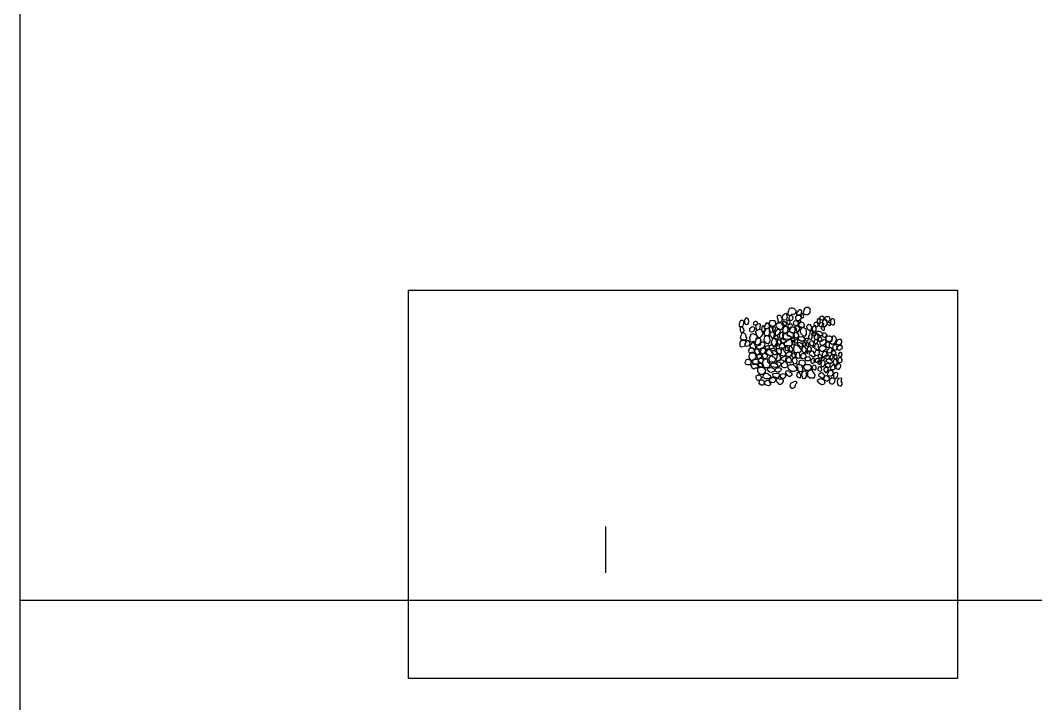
# Model space of a CAD drawing. Header units: millimetres. Extents: x -251401 to 377140, y -30451 to 275830.
# Drawn here: x -19812 to 2141, y -5170 to 9607 of the extents above; entities that cross this region are included whole.
import ezdxf

# ---------------------------------------------------------------- set-up
doc = ezdxf.new("R2010")
doc.units = ezdxf.units.MM
doc.layers.add('0-S3', color=3, linetype='Continuous')
picture_1 = doc.add_image_def('image1.jpg', size_in_pixel=(3508, 2480))

msp = doc.modelspace()

# ---------------------------------------------------------------- linework, layer by layer
at = {"layer": '0-S3', "color": 3}
msp.add_line((377139.5, -2940.144), (-19812.5, -2940.144), dxfattribs=at)
at = {"layer": 'Defpoints'}
for points in [[(-19812.5, 24383.5), (79425.5, 24383.5), (79425.5, -30451), (-19812.5, -30451)], [(-3176.557, 3377.907), (-3193.193, 3360.866), (-3202.343, 3317.639), (-3216.068, 3296.026), (-3218.564, 3248.227), (-3188.618, 3227.445), (-3140.788, 3232.433), (-3120.824, 3256.955), (-3092.958, 3255.709), (-3082.145, 3255.709), (-3065.924, 3257.787), (-3042.217, 3283.141), (-3039.306, 3320.964), (-3057.19, 3345.072), (-3066.604, 3357.761), (-3087.551, 3373.335), (-3114.586, 3381.232), (-3145.363, 3381.232)], [(-2969.943, 3344.803), (-3001.765, 3320.397), (-3029.148, 3281.199), (-3028.408, 3253.095), (-2992.885, 3241.262), (-2972.903, 3241.262), (-2933.542, 3251.571), (-2923.319, 3282.678), (-2912.362, 3316.017), (-2932.939, 3341.105), (-2944.78, 3346.282)], [(-2870.034, 3348.501), (-2884.835, 3277.501), (-2844.872, 3246.439), (-2787.887, 3243.48), (-2744.963, 3284.157), (-2730.162, 3329.272), (-2742.743, 3376.605), (-2780.486, 3398.053), (-2824.89, 3398.053), (-2852.272, 3383.261)], [(-4267.466, 3006.738), (-4266.219, 2984.621), (-4251.257, 2978.703), (-4233.178, 2982.441), (-4205.748, 2982.441), (-4188.916, 2999.885), (-4173.163, 3041.569), (-4171.279, 3076.365), (-4177.972, 3102.33), (-4188.207, 3114.92), (-4227.969, 3114.92), (-4251.983, 3104.298), (-4261.432, 3074.397), (-4272.427, 3039.602)], [(-4151.572, 3058.793), (-4134.867, 3039.626), (-4110.119, 3029.115), (-4084.021, 3038.282), (-4065.325, 3056.098), (-4058.803, 3090.425), (-4066.629, 3139.527), (-4090.544, 3169.075), (-4124.024, 3169.075), (-4144.025, 3149.087), (-4151.852, 3113.89), (-4151.852, 3082.604)], [(-3960.991, 3056.151), (-3967.313, 3045.05), (-3958.427, 3030.364), (-3949.199, 3020.63), (-3934.504, 3020.63), (-3911.263, 3020.63), (-3893.32, 3030.193), (-3875.036, 3050.174), (-3869.397, 3068.659), (-3885.973, 3084.37), (-3899.65, 3097.334), (-3921.688, 3097.334), (-3940.998, 3089.835), (-3953.472, 3080.955)], [(-3605.391, 3016.083), (-3586.655, 3004.282), (-3555.146, 2992.832), (-3521.345, 3000.847), (-3490.408, 3018.023), (-3474.653, 3042.642), (-3480.587, 3079.883), (-3501.693, 3106.119), (-3535.669, 3106.119), (-3569.645, 3115.38), (-3602.591, 3107.663), (-3621.638, 3078.854), (-3622.139, 3050.061)], [(-3428.537, 3100.352), (-3399.893, 3076.663), (-3370.262, 3090.153), (-3341.289, 3117.132), (-3341.289, 3160.892), (-3353.142, 3197.414), (-3383.431, 3223.736), (-3427.22, 3223.736), (-3445.328, 3209.917), (-3450.925, 3183.924), (-3444.011, 3155.957), (-3435.78, 3137.532), (-3441.706, 3124.7)], [(-3320.199, 3124.093), (-3334.337, 3163.155), (-3334.337, 3195.568), (-3321.031, 3236.292), (-3283.607, 3262.887), (-3260.321, 3277.016), (-3239.206, 3242.216), (-3239.206, 3215.514), (-3230.797, 3184.763), (-3245.351, 3143.624), (-3256.162, 3131.157), (-3289.428, 3123.262)], [(-3321.518, 3091.78), (-3292.283, 3093.971), (-3267.798, 3078.632), (-3243.679, 3054.894), (-3251.353, 3023.121), (-3261.585, 3009.608), (-3277.3, 3004.495), (-3297.764, 3017.643), (-3315.306, 3035.538), (-3325.904, 3062.563), (-3332.42, 3079.179)], [(-3213.995, 3123.504), (-3237.845, 3114.203), (-3241.335, 3092.985), (-3241.335, 3078.742), (-3233.773, 3065.372), (-3225.048, 3045.025), (-3205.27, 3033.399), (-3182.583, 3045.025), (-3170.949, 3068.86), (-3169.495, 3086.009), (-3176.476, 3101.704), (-3187.237, 3115.366), (-3194.508, 3115.366)], [(-3116.72, 3210.179), (-3146.828, 3221.388), (-3175.164, 3221.388), (-3192.874, 3193.07), (-3195.826, 3169.472), (-3191.693, 3142.924), (-3166.899, 3118.736), (-3128.527, 3124.045), (-3112.588, 3144.104), (-3106.094, 3173.601), (-3102.145, 3191.54)], [(-3030.518, 3104.552), (-3066.777, 3108.317), (-3098.799, 3081.963), (-3103.979, 3052.786), (-3098.328, 3034.903), (-3084.672, 3024.08), (-3062.539, 3011.844), (-3031.459, 3009.491), (-3012.152, 3009.491), (-2998.025, 3032.08), (-2990.962, 3053.257), (-2988.136, 3074.434), (-3001.322, 3092.316), (-3001.322, 3092.316)], [(-3007.001, 3222.768), (-3041.275, 3216.502), (-3053.397, 3183.503), (-3053.815, 3164.706), (-3045.455, 3138.391), (-3027.482, 3120.847), (-3006.583, 3116.252), (-2975.234, 3122.936), (-2962.695, 3129.619), (-2947.648, 3134.214), (-2926.331, 3169.301), (-2930.093, 3198.123), (-2941.796, 3216.92), (-2965.621, 3224.021), (-2981.922, 3224.021)], [(-2958.556, 3060.852), (-2988.266, 3026.92), (-2980.838, 3003.592), (-2961.739, 2984.506), (-2935.213, 2973.372), (-2891.179, 2969.13), (-2858.286, 2995.639), (-2863.061, 3043.886), (-2884.812, 3066.684), (-2925.663, 3076.228)], [(-2965.716, 3071.907), (-2944.452, 3081.603), (-2932.685, 3097.283), (-2941.975, 3115.232), (-2953.949, 3119.771), (-2966.955, 3119.771), (-2978.929, 3110.487), (-2986.361, 3103.885), (-2988.012, 3094.807), (-2983.47, 3085.111), (-2980.167, 3080.366)], [(-2906.584, 3265.774), (-2928.854, 3262.552), (-2938.23, 3240.59), (-2936.472, 3226.534), (-2927.388, 3214.821), (-2922.097, 3190.735), (-2915.357, 3176.093), (-2899.827, 3171.701), (-2880.194, 3177.85), (-2873.748, 3194.835), (-2876.385, 3219.433), (-2883.711, 3244.909), (-2887.469, 3257.981)], [(-2613.111, 3082.102), (-2643.761, 3068.281), (-2653.105, 3036.531), (-2649.367, 3021.216), (-2635.164, 3013.372), (-2622.455, 3001.419), (-2615.354, 2992.08), (-2600.776, 2983.489), (-2578.35, 2986.477), (-2564.894, 3002.166), (-2561.903, 3020.469), (-2564.894, 3036.904), (-2571.996, 3045.122), (-2576.481, 3054.834), (-2585.825, 3064.546), (-2598.16, 3070.896), (-2606.009, 3070.896)], [(-2562.538, 3155.29), (-2581.648, 3131.698), (-2587.643, 3098.746), (-2582.397, 3077.402), (-2574.154, 3064.296), (-2559.915, 3057.93), (-2534.06, 3061.674), (-2519.821, 3077.776), (-2515.7, 3093.503), (-2515.7, 3117.095), (-2517.573, 3132.073), (-2530.313, 3148.175), (-2542.678, 3157.162), (-2553.17, 3157.536)], [(-2500.885, 3200.117), (-2524.525, 3179.023), (-2523.258, 3153.711), (-2510.172, 3136.836), (-2484.421, 3131.351), (-2472.856, 3128.888), (-2458.247, 3127.555), (-2437.14, 3134.305), (-2437.14, 3159.195), (-2435.874, 3178.18), (-2456.981, 3198.008), (-2476.822, 3209.398)], [(-2437.17, 3124.271), (-2469.399, 3104.947), (-2471.011, 3075.422), (-2454.359, 3059.855), (-2445.765, 3047.509), (-2447.913, 3017.984), (-2453.285, 3001.88), (-2443.616, 2984.703), (-2429.113, 2984.703), (-2409.775, 2984.703), (-2395.809, 2992.218), (-2383.992, 3014.227), (-2370.563, 3040.53), (-2369.489, 3071.128), (-2377.546, 3097.431), (-2393.661, 3112.462), (-2412.687, 3130.208)], [(-2392.088, 3194.059), (-2417.157, 3180.698), (-2416.154, 3159.989), (-2403.787, 3140.949), (-2396.099, 3130.594), (-2383.732, 3110.886), (-2364.68, 3100.531), (-2346.296, 3099.863), (-2329.918, 3099.863), (-2312.203, 3119.905), (-2305.518, 3153.642), (-2317.217, 3179.696), (-2339.946, 3191.721), (-2349.806, 3196.938), (-2382.729, 3196.938)], [(-2358.923, 3072.406), (-2338.187, 3088.477), (-2322.105, 3073.675), (-2308.563, 3056.335), (-2304.331, 3030.959), (-2313.641, 3003.469), (-2339.732, 3012.306), (-2354.268, 3020.386), (-2364.829, 3026.257), (-2361.039, 3052.529)], [(-2259.472, 3152.338), (-2286.557, 3127.809), (-2299.253, 3100.742), (-2299.253, 3077.058), (-2293.751, 3057.604), (-2287.403, 3034.343), (-2249.738, 3024.616), (-2231.118, 3024.616), (-2209.958, 3037.303), (-2200.224, 3071.56), (-2206.149, 3116.39), (-2210.381, 3136.267), (-2242.967, 3153.184)], [(-4251.067, 2899.463), (-4230.494, 2859.134), (-4209.525, 2859.134), (-4183.073, 2861.118), (-4173.063, 2877.79), (-4164.166, 2898.908), (-4164.166, 2915.303), (-4180.971, 2952.955), (-4190.214, 2973.664), (-4223.468, 2973.664), (-4240.342, 2962.324), (-4250.654, 2932.658)], [(-4041.751, 2917.945), (-4048.373, 2932.837), (-4027.953, 2957.656), (-3988.769, 2989.093), (-3956.759, 2980.82), (-3935.787, 2952.692), (-3935.787, 2924.564), (-3957.311, 2879.338), (-4002.566, 2864.447), (-4036.232, 2872.168), (-4042.077, 2896.616), (-4042.077, 2909.407)], [(-3901.485, 2824.652), (-3886.801, 2797.865), (-3874.914, 2770.613), (-3854.403, 2749.882), (-3813.381, 2756.87), (-3779.818, 2783.255), (-3761.928, 2814.171), (-3754.846, 2845.459), (-3769.009, 2872.277), (-3791.149, 2914.197), (-3831.626, 2918.463), (-3873.743, 2905.054), (-3915.487, 2879.354), (-3915.487, 2851.418)], [(-3900.787, 2917.288), (-3883.205, 2912.025), (-3862.64, 2912.025), (-3828.955, 2928.65), (-3817.441, 2967.085), (-3814.115, 2979.491), (-3807.965, 3011.382), (-3814.281, 3038.552), (-3835.152, 3046.785), (-3864.536, 3036.631), (-3887.879, 3024.281), (-3909.574, 3016.871), (-3912.87, 2987.231), (-3909.3, 2959.238), (-3901.885, 2938.655)], [(-3763.477, 2875.129), (-3740.155, 2872.52), (-3726.667, 2878.028), (-3708.682, 2915.277), (-3710.769, 2932.777), (-3721.019, 2956.309), (-3727.36, 2974.511), (-3739.84, 2994.258), (-3754.14, 2999.454), (-3775.98, 2986.463), (-3781.44, 2963.078), (-3788.783, 2931.627), (-3789.834, 2917.295), (-3775.033, 2897.391)], [(-3732.123, 2813.552), (-3697.737, 2788.704), (-3659.225, 2788.704), (-3629.347, 2793.709), (-3620.202, 2807.81), (-3616.805, 2835.228), (-3610.534, 2850.373), (-3614.453, 2872.046), (-3614.453, 2907.119), (-3623.082, 2935.32), (-3641.111, 2947.071), (-3671.943, 2935.581), (-3705.127, 2913.125), (-3717.93, 2884.14), (-3730.359, 2856.005)], [(-3721.415, 2982.67), (-3721.233, 2972.288), (-3712.666, 2943.325), (-3700.09, 2930.028), (-3678.4, 2936.768), (-3650.288, 2950.428), (-3637.529, 2953.706), (-3623.676, 2948.06), (-3612.375, 2962.268), (-3611.161, 3004.09), (-3625.734, 3033.218), (-3649.343, 3051.86), (-3662.785, 3062.473), (-3683.741, 3056.587), (-3705.309, 3021.633), (-3718.601, 3000.093)], [(-3606.136, 2862.942), (-3595.919, 2856.204), (-3582.229, 2862.33), (-3560.623, 2871.998), (-3545.653, 2871.998), (-3538.297, 2881.729), (-3548.087, 2934.393), (-3559.47, 2960.081), (-3572.53, 2989.551), (-3592.152, 2999.714), (-3603.903, 2993.842), (-3607.172, 2966.265), (-3613.157, 2948.684), (-3618.779, 2938.534), (-3611.887, 2913.458), (-3609.529, 2888.989)], [(-3544.925, 2736.197), (-3526.028, 2744.628), (-3510.504, 2774.305), (-3515.566, 2800.947), (-3507.13, 2817.134), (-3507.13, 2843.439), (-3532.102, 2866.371), (-3557.074, 2866.371), (-3582.721, 2853.893), (-3607.693, 2833.996), (-3613.429, 2803.307), (-3594.532, 2773.63), (-3562.136, 2748.675)], [(-3531.223, 2879.219), (-3515.302, 2876.869), (-3501.552, 2885.909), (-3496.487, 2896.215), (-3491.421, 2914.476), (-3486.199, 2933.3), (-3486.199, 2964.228), (-3501.547, 2970.014), (-3523.577, 2978.318), (-3539.179, 2974.715), (-3542.073, 2959.889), (-3544.715, 2946.358), (-3542.823, 2936.214), (-3539.249, 2917.045)], [(-3479.864, 2798.541), (-3439.323, 2803.727), (-3412.404, 2819.285), (-3391.323, 2846.835), (-3380.296, 2867.254), (-3386.783, 2903.555), (-3405.918, 2923.974), (-3443.215, 2918.788), (-3465.594, 2903.879), (-3484.729, 2874.708), (-3490.242, 2852.02), (-3490.242, 2814.099)], [(-3475.356, 3003.879), (-3459.359, 2963.911), (-3422.273, 2941.383), (-3389.914, 2929.393), (-3361.178, 2918.745), (-3337.922, 2934.843), (-3322.288, 2986.438), (-3341.194, 3036.217), (-3372.826, 3059.108), (-3406.275, 3066.374), (-3432.453, 3061.651), (-3448.451, 3042.03), (-3470.993, 3027.86)], [(-3379.865, 2718.699), (-3356.278, 2731.688), (-3331.247, 2731.688), (-3321.581, 2752.773), (-3321.581, 2783.2), (-3334.436, 2798.752), (-3321.255, 2829.304), (-3321.255, 2859.055), (-3338.846, 2864.126), (-3383.502, 2843.504), (-3408.197, 2810.034), (-3399.063, 2762.703), (-3391.465, 2723.332)], [(-3329.162, 2894.976), (-3327.303, 2873.423), (-3302.761, 2851.498), (-3266.32, 2849.64), (-3239.547, 2865.991), (-3217.664, 2879.356), (-3210.171, 2928.42), (-3223.93, 2962.979), (-3248.472, 2983.046), (-3296.068, 2983.046), (-3315.404, 2961.121), (-3330.649, 2925.076)], [(-3227.269, 2862.301), (-3234.924, 2844.353), (-3234.924, 2815.813), (-3214.609, 2800.808), (-3181.928, 2783.743), (-3160.142, 2778.152), (-3145.126, 2764.618), (-3126.578, 2754.026), (-3106.263, 2754.026), (-3098.314, 2776.387), (-3098.314, 2807.869), (-3103.319, 2838.469), (-3138.944, 2852.297), (-3176.741, 2866.969), (-3199.005, 2866.969)], [(-3194.606, 3019.612), (-3218.55, 3010.123), (-3219.788, 2991.971), (-3213.183, 2975.056), (-3204.101, 2961.029), (-3192.129, 2952.365), (-3157.038, 2966.392), (-3145.479, 2975.056), (-3130.204, 2980.419), (-3107.912, 2982.069), (-3102.132, 2994.858), (-3108.325, 3008.473), (-3123.599, 3017.549), (-3132.681, 3031.164), (-3138.461, 3036.527), (-3156.625, 3036.527), (-3168.598, 3036.527), (-3178.093, 3028.688)], [(-3190.276, 2880.512), (-3170.143, 2870.947), (-3121.955, 2853.795), (-3098.304, 2845.377), (-3083.999, 2851.156), (-3066.836, 2871.277), (-3060.565, 2906.569), (-3060.565, 2940.543), (-3077.728, 2969.239), (-3130.537, 2969.239), (-3156.611, 2957.365), (-3175.754, 2931.637), (-3187.966, 2904.26)], [(-3033.361, 2998.29), (-3052.991, 2985.036), (-3050.338, 2960.117), (-3037.605, 2944.742), (-3038.136, 2916.642), (-3038.136, 2897.555), (-3018.506, 2872.636), (-2997.285, 2869.985), (-2978.186, 2890.663), (-2972.35, 2917.172), (-2967.045, 2933.078), (-2960.944, 2951.368), (-2972.35, 2967.54), (-2996.224, 2988.747), (-3009.792, 3000.8)], [(-2927.191, 2945.441), (-2953.053, 2908.66), (-2952.059, 2865.418), (-2935.149, 2831.123), (-2896.355, 2791.857), (-2864.026, 2777.94), (-2837.666, 2782.91), (-2818.269, 2818.2), (-2811.804, 2874.365), (-2820.756, 2928.044), (-2870.492, 2956.375), (-2895.36, 2956.375)], [(-2796.596, 3009.075), (-2812.022, 2984.667), (-2805.166, 2946.557), (-2783.742, 2926.432), (-2752.463, 2901.168), (-2730.611, 2903.309), (-2711.329, 2921.722), (-2700.189, 2955.121), (-2713.472, 2997.942), (-2730.611, 3024.918), (-2765.746, 3030.913), (-2775.173, 3030.913)], [(-2751.478, 2803.12), (-2772.479, 2774.06), (-2772.479, 2748.768), (-2767.094, 2724.552), (-2735.862, 2712.713), (-2708.4, 2715.403), (-2693.322, 2747.153), (-2689.553, 2785.361), (-2702.476, 2810.653), (-2689.014, 2838.637), (-2677.706, 2869.31), (-2701.938, 2882.226), (-2727.785, 2882.226), (-2740.17, 2854.243), (-2745.555, 2831.103)], [(-2650.902, 2997.315), (-2675.243, 2981.352), (-2692.357, 2939.544), (-2691.597, 2912.558), (-2670.299, 2890.514), (-2649.381, 2882.152), (-2615.912, 2888.613), (-2604.883, 2909.518), (-2607.165, 2941.444), (-2610.207, 2979.071), (-2624.28, 2996.935)], [(-2645.1, 2858.524), (-2663.984, 2847.361), (-2679.941, 2830.085), (-2683.133, 2813.871), (-2678.878, 2795), (-2670.899, 2784.634), (-2661.058, 2784.103), (-2644.834, 2790.482), (-2637.121, 2800.582), (-2629.94, 2809.885), (-2620.632, 2826.098), (-2620.898, 2840.716), (-2625.153, 2850.816), (-2637.121, 2856.929)], [(-2571.708, 2886.029), (-2545.153, 2886.408), (-2508.355, 2872.002), (-2490.147, 2857.216), (-2473.455, 2839.777), (-2474.213, 2820.443), (-2474.213, 2798.834), (-2483.318, 2782.153), (-2511.77, 2782.153), (-2534.531, 2793.147), (-2551.222, 2810.965), (-2571.708, 2823.097), (-2599.868, 2839.773), (-2599.868, 2857.975), (-2599.868, 2872.76)], [(-2491.423, 3065.223), (-2519.355, 3059.855), (-2536.543, 3039.993), (-2544.601, 3019.058), (-2530.635, 2990.607), (-2507.537, 2982.556), (-2483.902, 2990.071), (-2466.714, 3013.153), (-2456.508, 3038.383), (-2464.565, 3058.245)], [(-2441.323, 2900.786), (-2428.583, 2914.364), (-2428.583, 2938.954), (-2425.613, 2960.153), (-2439.614, 2971.6), (-2453.224, 2978.852), (-2471.709, 2978.852), (-2498.245, 2966.337), (-2501.525, 2956.803), (-2492.878, 2938.925), (-2484.232, 2926.41), (-2472.604, 2913.896)], [(-4150.938, 2685.555), (-4129.44, 2653.893), (-4145.798, 2604.329), (-4145.798, 2572.939), (-4158.124, 2553.071), (-4216.969, 2540.754), (-4244.006, 2552.277), (-4250.368, 2584.462), (-4250.368, 2647.64), (-4220.15, 2681.812), (-4172.04, 2693.732)], [(-4247.067, 2733.534), (-4222.236, 2709.282), (-4194.582, 2700.822), (-4166.929, 2700.822), (-4134.761, 2707.59), (-4110.494, 2719.434), (-4103.408, 2727.813), (-4103.408, 2742.083), (-4118.479, 2762.297), (-4118.479, 2786.079), (-4140.974, 2827.334), (-4169.501, 2843.37), (-4206.496, 2848.716), (-4223.434, 2835.798), (-4223.434, 2809.517), (-4243.938, 2769.872)], [(-4090.403, 2687.817), (-4059.286, 2669.724), (-4038.353, 2625.624), (-4046.839, 2599.616), (-4063.246, 2569.651), (-4111.336, 2553.82), (-4139.623, 2569.085), (-4139.623, 2592.832), (-4117.559, 2652.763), (-4108.027, 2678.653)], [(-4039.156, 2550.671), (-4020.713, 2528.696), (-3994.822, 2528.696), (-3975.915, 2518.341), (-3958.218, 2498.911), (-3940.52, 2492.435), (-3920.828, 2503.395), (-3911.855, 2535.529), (-3921.078, 2574.886), (-3934.046, 2601.837), (-3946.26, 2623.26), (-3966.45, 2635.466), (-3987.388, 2635.466), (-4002.094, 2621.018), (-4024.528, 2587.14), (-4042.225, 2577.675)], [(-3903.203, 2791.208), (-3885.249, 2785.892), (-3878.932, 2743.031), (-3908.855, 2715.786), (-3920.824, 2678.241), (-3938.445, 2647.673), (-3970.695, 2657.973), (-4015.246, 2646.012), (-4029.875, 2665.947), (-4029.875, 2708.144), (-4039.214, 2754.703), (-4021.261, 2784.939), (-4021.261, 2816.503), (-3990.673, 2824.809), (-3960.227, 2833.077), (-3947.784, 2816.503), (-3919.856, 2809.193)], [(-3860.736, 2746.059), (-3852.049, 2736.375), (-3839.752, 2741.557), (-3830.346, 2733.311), (-3800.224, 2691.577), (-3820.058, 2613.558), (-3865.212, 2583.615), (-3928.09, 2601.75), (-3928.09, 2633.801), (-3911.21, 2670.912), (-3902.77, 2712.663), (-3875.34, 2728.689), (-3868.519, 2744.772)], [(-3870.742, 2572.011), (-3896.489, 2552.303), (-3896.489, 2523.836), (-3854.309, 2503.033), (-3838.422, 2487.157), (-3821.988, 2493.179), (-3798.981, 2515.624), (-3768.852, 2522.741), (-3748.583, 2522.741), (-3716.263, 2569.273), (-3710.237, 2614.164), (-3756.8, 2654.127), (-3793.503, 2638.251), (-3808.841, 2614.164), (-3831.557, 2578.491)], [(-3632.794, 2613.595), (-3602.533, 2661.299), (-3602.533, 2698.781), (-3617.024, 2753.3), (-3651.547, 2782.263), (-3695.873, 2775.022), (-3732.1, 2744.781), (-3739.346, 2693.244), (-3713.773, 2654.484), (-3673.284, 2628.076)], [(-3551.103, 2717.354), (-3566.074, 2693.498), (-3575.784, 2626.781), (-3552.722, 2580.686), (-3532.492, 2568.556), (-3504.574, 2568.556), (-3476.656, 2596.051), (-3459.662, 2632.442), (-3464.518, 2685.815), (-3486.771, 2719.376), (-3527.232, 2719.376)], [(-3446.135, 2709.211), (-3482.671, 2726.115), (-3512.779, 2726.115), (-3521.237, 2745.047), (-3504.999, 2770.741), (-3474.89, 2791.363), (-3448.841, 2791.363), (-3430.912, 2775.812), (-3440.44, 2755.136), (-3425.7, 2736.366), (-3433.783, 2716.646)], [(-3439.566, 2696.389), (-3452.2, 2663.676), (-3444.16, 2625.797), (-3423.486, 2613.171), (-3391.326, 2603.988), (-3368.928, 2621.78), (-3362.807, 2650.649), (-3380.96, 2686.081), (-3411.594, 2694.585), (-3430.173, 2699.743)], [(-3350.842, 2723.085), (-3329.774, 2723.673), (-3311.376, 2707.914), (-3289.633, 2702.422), (-3266.315, 2696.533), (-3256.182, 2669.232), (-3272.908, 2654.905), (-3292.762, 2637.898), (-3302.057, 2625.297), (-3336.703, 2630.789), (-3353.667, 2647.981), (-3359.401, 2676.156), (-3365.575, 2706.493)], [(-3281.984, 2834.564), (-3249.625, 2823.959), (-3230.187, 2799.202), (-3213.036, 2785.871), (-3183.308, 2774.444), (-3161.879, 2766.208), (-3149.387, 2751.591), (-3158.534, 2723.787), (-3193.598, 2710.456), (-3235.142, 2704.743), (-3273.636, 2711.218), (-3308.7, 2721.882), (-3315.179, 2762.637), (-3315.179, 2796.917), (-3298.41, 2822.055)], [(-3294.203, 2619.04), (-3276.221, 2645.996), (-3232.551, 2675.518), (-3182.164, 2702.975), (-3171.252, 2708.921), (-3150.127, 2703.926), (-3135.536, 2662.084), (-3127.924, 2609.464), (-3139.977, 2577.448), (-3165.67, 2564.135), (-3199.292, 2575.863), (-3222.13, 2565.086), (-3278.59, 2573.327)], [(-3133.111, 2736.922), (-3116.953, 2741.486), (-3104.658, 2739.731), (-3090.256, 2734.816), (-3078.312, 2717.264), (-3075.853, 2700.764), (-3080.069, 2679.702), (-3096.93, 2674.085), (-3113.791, 2674.085), (-3125.734, 2688.478), (-3135.57, 2703.924), (-3142.244, 2713.753)], [(-3122.892, 2661.382), (-3125.601, 2644.647), (-3125.601, 2632.342), (-3117.228, 2607.486), (-3112.303, 2595.427), (-3092.109, 2591.736), (-3075.364, 2597.15), (-3066.991, 2611.178), (-3072.655, 2628.405), (-3078.811, 2638.249), (-3086.116, 2649.929), (-3090.386, 2658.183), (-3109.84, 2661.628)], [(-3071.204, 2842.465), (-3081.416, 2827.333), (-3085.642, 2805.514), (-3082.473, 2781.935), (-3081.768, 2765.747), (-3075.782, 2752.022), (-3066.626, 2747.447), (-3052.54, 2744.632), (-3033.172, 2742.872), (-3011.691, 2743.224), (-2997.253, 2751.67), (-2981.054, 2778.768), (-2980.702, 2806.57), (-2995.492, 2828.74), (-3019.086, 2845.633), (-3042.68, 2851.615)], [(-3047.021, 2703.657), (-3062.914, 2691.118), (-3073.23, 2673.564), (-3076.576, 2650.716), (-3067.096, 2639.013), (-3058.174, 2632.325), (-3043.675, 2629.26), (-3033.638, 2629.26), (-3019.139, 2634.555), (-3006.313, 2646.815), (-3006.592, 2664.648), (-3006.592, 2670.778), (-2999.9, 2683.874), (-3004.64, 2697.806), (-3018.302, 2705.608), (-3032.243, 2709.787)], [(-2956.938, 2637.644), (-2939.041, 2617.373), (-2924.553, 2630.164), (-2910.405, 2621.348), (-2910.405, 2609.026), (-2908.019, 2589.153), (-2905.235, 2556.561), (-2905.632, 2549.009), (-2919.155, 2541.457), (-2944.211, 2547.419), (-2963.7, 2561.331), (-2982.393, 2578.819), (-2991.886, 2587.701), (-3000.29, 2605.052), (-3000.29, 2618.963), (-2992.336, 2633.669), (-2975.233, 2647.183), (-2970.461, 2647.978)], [(-2929.808, 2769.853), (-2895.65, 2762.825), (-2874.051, 2750.778), (-2859.986, 2726.18), (-2859.986, 2702.084), (-2866.516, 2682.507), (-2877.567, 2674.475), (-2906.199, 2666.945), (-2938.348, 2666.945), (-2959.445, 2679.997), (-2980.958, 2693.306), (-2991.091, 2711.622), (-2988.58, 2735.216), (-2978.533, 2755.296), (-2973.208, 2765.939)], [(-2885.348, 2652.747), (-2896.485, 2639.631), (-2897.28, 2620.95), (-2896.882, 2599.885), (-2896.567, 2583.152), (-2874.61, 2567.69), (-2862.678, 2566.1), (-2851.542, 2565.305), (-2840.804, 2568.485), (-2833.645, 2585.973), (-2832.849, 2602.269), (-2838.815, 2625.72), (-2850.747, 2645.593), (-2865.462, 2657.914)], [(-2814.675, 2729.782), (-2834.405, 2718.058), (-2848.803, 2697.808), (-2845.87, 2681.555), (-2823.207, 2672.762), (-2797.878, 2671.696), (-2783.213, 2681.022), (-2776.015, 2693.012), (-2778.414, 2714.328), (-2788.279, 2724.72)], [(-2804.97, 2639.61), (-2812.925, 2623.711), (-2812.925, 2603.441), (-2812.925, 2579.593), (-2804.573, 2564.489), (-2795.823, 2556.54), (-2788.266, 2556.54), (-2775.936, 2554.95), (-2770.766, 2561.31), (-2762.519, 2571.453), (-2763.209, 2594.299), (-2766.789, 2619.737), (-2775.936, 2634.84), (-2790.652, 2641.2)], [(-2708.529, 2676.031), (-2742.545, 2657.958), (-2751.156, 2623.534), (-2739.1, 2587.389), (-2717.14, 2575.771), (-2698.195, 2570.607), (-2667.193, 2590.831), (-2649.108, 2614.498), (-2663.318, 2646.771), (-2676.235, 2664.843), (-2698.625, 2675.601)], [(-2629.652, 2700.142), (-2652.201, 2678.753), (-2652.201, 2651.636), (-2636.15, 2624.518), (-2623.92, 2616.879), (-2598.313, 2626.428), (-2579.203, 2642.469), (-2572.324, 2665.767), (-2583.79, 2694.031), (-2611.69, 2699.76)], [(-2611.562, 2810.702), (-2636.179, 2785.135), (-2645.833, 2758.122), (-2645.833, 2730.143), (-2621.698, 2715.189), (-2597.081, 2708.918), (-2570.049, 2708.918), (-2560.395, 2743.168), (-2560.395, 2776.452), (-2560.395, 2795.748), (-2600.942, 2812.149)], [(-2529.503, 2764.393), (-2550.741, 2747.027), (-2565.222, 2726.043), (-2565.222, 2693), (-2541.088, 2664.539), (-2522.745, 2664.539), (-2491.852, 2688.658), (-2484.612, 2714.225), (-2494.748, 2746.544), (-2507.781, 2752.815)], [(-2510.144, 2590.038), (-2522.494, 2631.693), (-2510.144, 2658.692), (-2486.533, 2676.449), (-2449.17, 2704.549), (-2423.064, 2713.313), (-2403.535, 2682.412), (-2389.241, 2659.795), (-2410.045, 2619.527), (-2423.086, 2594.283), (-2460.494, 2578.326), (-2485.99, 2578.326)], [(-2419.449, 2845.518), (-2388.228, 2822.958), (-2378.142, 2798.478), (-2378.142, 2782.158), (-2393.512, 2770.158), (-2408.882, 2747.118), (-2437.701, 2747.118), (-2447.787, 2747.118), (-2462.677, 2778.798), (-2462.677, 2805.198), (-2462.677, 2832.078), (-2449.228, 2847.438)], [(-2366.93, 2649.438), (-2392.79, 2629.675), (-2402.297, 2603.072), (-2402.297, 2575.328), (-2386.705, 2549.865), (-2366.93, 2535.803), (-2333.083, 2535.803), (-2314.829, 2555.566), (-2314.829, 2591.29), (-2311.026, 2616.374), (-2323.956, 2638.036), (-2340.309, 2646.778)], [(-2366.119, 2767.673), (-2396.378, 2752.793), (-2396.378, 2722.553), (-2389.174, 2682.713), (-2345.946, 2667.353), (-2320.97, 2667.353), (-2276.781, 2677.913), (-2260.45, 2713.433), (-2260.45, 2734.073), (-2272.939, 2761.913), (-2300.316, 2774.393), (-2319.529, 2774.393)], [(-2303.7, 2639.876), (-2301.344, 2653.592), (-2290.459, 2663.525), (-2263.955, 2671.329), (-2258.039, 2687.174), (-2249.448, 2720.77), (-2255.124, 2764.638), (-2242.637, 2780.521), (-2218.797, 2780.521), (-2183.226, 2751.402), (-2173.387, 2707.156), (-2193.443, 2646.271), (-2210.85, 2617.152), (-2263.45, 2599), (-2284.262, 2612.614), (-2300.061, 2622.948)], [(-2116.297, 2701.17), (-2160.267, 2676.812), (-2180.818, 2640.99), (-2180.818, 2611.377), (-2143.062, 2601.347), (-2119.165, 2583.198), (-2064.203, 2617.109), (-2052.732, 2638.602), (-2052.732, 2673.946), (-2068.982, 2711.2)], [(-4029.805, 2520.109), (-4003.245, 2523.258), (-3981.186, 2513.811), (-3964.079, 2494.916), (-3949.043, 2466.335), (-3949.043, 2439.46), (-3961.698, 2420.806), (-4004.409, 2424.284), (-4037.629, 2409.424), (-4056.612, 2423.968), (-4060.725, 2466.967), (-4045.855, 2506.805)], [(-4031.538, 2403.08), (-4006.28, 2415.34), (-3953.598, 2415.34), (-3923.947, 2387.884), (-3907.717, 2353.925), (-3907.717, 2317.939), (-3929.526, 2290.062), (-3968.579, 2261.172), (-4016.761, 2251.035), (-4042.627, 2283.473), (-4056.321, 2319.966), (-4050.742, 2360.007)], [(-3903.865, 2381.411), (-3883.109, 2373.869), (-3840.089, 2402.907), (-3826.127, 2419.124), (-3831.787, 2455.704), (-3860.845, 2492.285), (-3896.695, 2502.845), (-3926.884, 2489.646), (-3941.979, 2468.527), (-3931.413, 2422.518)], [(-3754.724, 2396.421), (-3714.76, 2412.991), (-3701.581, 2451.655), (-3689.676, 2472.474), (-3722.838, 2502.215), (-3773.431, 2513.262), (-3798.94, 2491.168), (-3803.617, 2462.277), (-3819.773, 2445.707), (-3810.844, 2417.665)], [(-3636.787, 2579.145), (-3622.359, 2527.812), (-3622.359, 2501.858), (-3648.33, 2492.629), (-3699.696, 2492.629), (-3708.931, 2515.124), (-3708.931, 2546.269), (-3670.262, 2567.61)], [(-3661.122, 2383.202), (-3683.831, 2414.681), (-3683.831, 2432.983), (-3649.401, 2481.301), (-3620.098, 2491.55), (-3590.796, 2471.784), (-3568.82, 2430.055), (-3539.517, 2411.753), (-3539.517, 2375.881), (-3558.564, 2357.579), (-3633.284, 2367.828)], [(-3602.159, 2576.838), (-3584.267, 2587.22), (-3548.484, 2572.801), (-3530.015, 2552.037), (-3530.015, 2534.157), (-3550.215, 2509.356), (-3572.147, 2494.36), (-3590.616, 2494.36), (-3610.239, 2507.625), (-3620.47, 2549.564), (-3616.479, 2568.651)], [(-3499.377, 2470.106), (-3455.162, 2427.219), (-3455.162, 2394.729), (-3483.121, 2375.884), (-3526.036, 2375.884), (-3531.965, 2412.017), (-3561.211, 2437.59), (-3553.9, 2464.534), (-3535.164, 2469.557)], [(-3497.797, 2558.054), (-3483.123, 2550.023), (-3473.34, 2532.216), (-3473.34, 2501.839), (-3485.568, 2483.683), (-3509.676, 2494.507), (-3526.097, 2513.711), (-3521.904, 2535.708), (-3518.702, 2552.506)], [(-3469.822, 2588.504), (-3468.569, 2569.101), (-3454.79, 2562.216), (-3440.923, 2571.645), (-3433.314, 2583.377), (-3433.314, 2599.237), (-3433.748, 2610.752), (-3451.576, 2617.053), (-3462.011, 2610.97), (-3466.359, 2601.845)], [(-3447.513, 2512.238), (-3396.143, 2510.069), (-3365.755, 2471.024), (-3365.755, 2426.917), (-3383.119, 2389.318), (-3433.853, 2412.749), (-3456.919, 2447.886), (-3456.919, 2494.884)], [(-3352.126, 2621.714), (-3382.488, 2594.234), (-3415.909, 2563.986), (-3415.909, 2545.572), (-3399.674, 2534.695), (-3344.106, 2527.825), (-3315.977, 2524.347), (-3287.965, 2523.245), (-3286.449, 2561.768), (-3302.553, 2603.731), (-3322.683, 2620.227)], [(-3342.701, 2508.061), (-3327.254, 2496.834), (-3301.977, 2459.645), (-3281.932, 2430.155), (-3267.382, 2408.747), (-3281.615, 2352.989), (-3300.572, 2338.254), (-3337.786, 2349.481), (-3366.633, 2358.183), (-3366.574, 2399.3), (-3355.339, 2427.368), (-3359.527, 2484.321)], [(-3277.009, 2480.683), (-3239.232, 2467.767), (-3197.478, 2467.767), (-3211.396, 2517.442), (-3224.349, 2549.652), (-3256.265, 2557.013), (-3268.049, 2546.708), (-3268.049, 2518.739), (-3276.888, 2491.26)], [(-3254.218, 2355.528), (-3256.35, 2397.384), (-3242.181, 2412.52), (-3223.615, 2422.773), (-3198.813, 2436.471), (-3181.663, 2440.729), (-3158.497, 2440.729), (-3145.949, 2429.877), (-3138.74, 2413.648), (-3138.74, 2373.927), (-3151.088, 2365.058), (-3168.247, 2352.733), (-3185.432, 2331.122), (-3213.602, 2335.749), (-3241.766, 2340.376)], [(-3187.531, 2475.459), (-3175.328, 2455.86), (-3160.509, 2444.535), (-3143.512, 2451.068), (-3120.413, 2451.068), (-3110.389, 2463.699), (-3104.723, 2495.93), (-3147.87, 2555.164), (-3173.148, 2555.164), (-3192.325, 2552.115), (-3192.325, 2524.24), (-3195.582, 2492.529)], [(-3101.579, 2308.684), (-3062.447, 2327.947), (-3055.315, 2352.657), (-3060.545, 2383.544), (-3076.237, 2404.452), (-3113.801, 2418.708), (-3126.058, 2408.748), (-3131.739, 2361.326), (-3134.568, 2337.714), (-3110.018, 2317.244)], [(-3087.815, 2447.543), (-3051.567, 2422.506), (-3001.46, 2428.366), (-2937.493, 2439.553), (-2921.502, 2479.506), (-2962.547, 2536.506), (-2995.063, 2561.543), (-3025.185, 2584.736), (-3070.757, 2584.736), (-3088.347, 2560.477), (-3096.876, 2498.151)], [(-3046.17, 2327.498), (-3026.773, 2312.552), (-3000.6, 2304.845), (-2963.209, 2299.24), (-2948.721, 2303.21), (-2953.161, 2346.415), (-2958.068, 2369.535), (-2966.128, 2407.507), (-2985.877, 2421.614), (-3017.893, 2421.614), (-3030.279, 2412.506), (-3038.224, 2386.817), (-3044.956, 2365.051)], [(-2854.555, 2549.657), (-2838.424, 2519.655), (-2823.189, 2503.983), (-2823.189, 2483.832), (-2828.118, 2467.264), (-2831.703, 2456.965), (-2834.839, 2436.366), (-2841.112, 2427.411), (-2848.186, 2417.312), (-2872.478, 2417.312), (-2895.778, 2432.784), (-2904.291, 2448.009), (-2909.22, 2469.055), (-2908.772, 2486.967), (-2906.084, 2512.491), (-2897.122, 2534.88), (-2885.024, 2547.866), (-2874.718, 2553.24)], [(-2816.468, 2447.561), (-2829.91, 2431.441), (-2808.402, 2407.26), (-2798.096, 2407.26), (-2785.102, 2410.842), (-2785.102, 2425.172), (-2781.069, 2434.127), (-2795.856, 2446.218)], [(-2781.069, 2534.88), (-2803.025, 2516.521), (-2803.025, 2486.967), (-2794.96, 2471.742), (-2781.517, 2459.204), (-2756.873, 2454.726), (-2733.573, 2459.652), (-2718.579, 2462.821), (-2709.376, 2482.489), (-2709.376, 2506.669), (-2721.923, 2533.537), (-2728.644, 2542.493), (-2753.736, 2550.553)], [(-2741.154, 2433.145), (-2697.691, 2460.461), (-2674.838, 2449.714), (-2656.915, 2417.921), (-2642.577, 2391.949), (-2636.303, 2370.007), (-2636.303, 2345.826), (-2650.194, 2332.841), (-2675.287, 2332.841), (-2712.029, 2349.856), (-2737.301, 2361.56), (-2751.46, 2393.292), (-2751.46, 2416.129)], [(-2655.725, 2571.463), (-2650.822, 2567.628), (-2649.116, 2558.254), (-2646.909, 2546.123), (-2650.182, 2531.195), (-2655.938, 2525.017), (-2667.664, 2531.408), (-2673.42, 2542.061), (-2678.112, 2550.744), (-2678.112, 2567.202), (-2671.502, 2574.446), (-2669.085, 2577.095)], [(-2635.575, 2576.504), (-2642.05, 2563.131), (-2642.05, 2538.543), (-2639.46, 2512.661), (-2616.151, 2504.033), (-2594.569, 2493.681), (-2573.279, 2483.468), (-2552.267, 2494.543), (-2544.497, 2505.328), (-2551.835, 2543.288), (-2551.835, 2559.68), (-2551.835, 2584.268), (-2577.302, 2603.249), (-2602.338, 2610.151), (-2622.194, 2597.209), (-2629.607, 2592.378)], [(-2607.305, 2476.059), (-2552.167, 2476.059), (-2538.382, 2454.412), (-2538.382, 2406.198), (-2552.623, 2372.467), (-2603.685, 2352.056), (-2630.432, 2374.897), (-2639.671, 2403.085), (-2639.671, 2424.468), (-2621.678, 2438.076), (-2614.87, 2463.347)], [(-2526.101, 2544.509), (-2499.457, 2566.75), (-2468.159, 2572.044), (-2424.824, 2562.901), (-2405.564, 2544.616), (-2398.823, 2522.481), (-2398.823, 2489.279), (-2421.935, 2470.512), (-2439.281, 2456.427), (-2467.678, 2445.49), (-2493.197, 2445.49), (-2516.791, 2460.407), (-2529.31, 2483.504), (-2537.862, 2499.283), (-2537.862, 2517.669)], [(-2470.871, 2332.394), (-2467.12, 2391.292), (-2455.333, 2429.308), (-2429.615, 2447.513), (-2406.576, 2456.08), (-2381.93, 2429.308), (-2381.93, 2407.355), (-2362.642, 2375.229), (-2395.487, 2355.509), (-2417.462, 2342.315), (-2445.739, 2325.339)], [(-2363.47, 2462.869), (-2341.137, 2509.205), (-2313.276, 2533.835), (-2290.237, 2533.835), (-2267.199, 2503.85), (-2267.199, 2480.291), (-2277.379, 2443.881), (-2306.311, 2419.787), (-2338.994, 2410.149), (-2364.176, 2420.858)], [(-2238.13, 2466.59), (-2208.422, 2451.746), (-2183.489, 2422.057), (-2189.855, 2391.839), (-2208.422, 2371.693), (-2245.889, 2378.152), (-2274.71, 2394.649), (-2279.165, 2410.883), (-2269.732, 2426.332), (-2258.967, 2443.964)], [(-2240.642, 2523.912), (-2242.554, 2548.27), (-2230.605, 2574.062), (-2214.355, 2594.6), (-2196.194, 2594.6), (-2165.606, 2594.6), (-2156.048, 2554.48), (-2156.048, 2518.18), (-2170.386, 2478.06), (-2182.334, 2469.463), (-2221.047, 2481.881), (-2244.887, 2489.528)], [(-2130.859, 2477.623), (-2141.293, 2510.74), (-2141.293, 2530.924), (-2141.293, 2552.986), (-2123.914, 2566.129), (-2091.504, 2579.742), (-2064.73, 2580.68), (-2047.821, 2563.782), (-2042.654, 2536.557), (-2051.579, 2501.821), (-2069.897, 2490.555), (-2109.236, 2466.363)], [(-2100.238, 2426.444), (-2126.151, 2397.207), (-2126.151, 2368.804), (-2115.284, 2348.338), (-2068.891, 2332.884), (-2058.025, 2339.149), (-2048.412, 2361.704), (-2042.142, 2395.118), (-2057.189, 2417.673), (-2067.22, 2424.774)], [(-4007.054, 2236.276), (-4018.445, 2205.92), (-4027.765, 2168.321), (-4038.465, 2158.662), (-4069.876, 2156.247), (-4091.968, 2156.247), (-4123.034, 2167.286), (-4132.353, 2187.293), (-4138.912, 2215.234), (-4121.653, 2257.663), (-4109.572, 2275.601), (-4089.206, 2282.155), (-4071.257, 2281.81), (-4050.201, 2269.392), (-4033.287, 2250.764)], [(-3965.334, 2254.917), (-3938.318, 2269.433), (-3900.623, 2283.042), (-3868.036, 2269.19), (-3854.067, 2255.823), (-3863.647, 2228.991), (-3853.919, 2197.154), (-3866.078, 2177.954), (-3894.288, 2168.719), (-3924.201, 2168.719), (-3949.492, 2178.197), (-3959.463, 2193.022), (-3976.243, 2197.883), (-3989.782, 2201.804), (-3989.782, 2220.728), (-3985.727, 2242.114), (-3980.377, 2248.676)], [(-3870.813, 2366.507), (-3885.905, 2349.105), (-3891.322, 2314.302), (-3874.683, 2294.193), (-3855.722, 2288.006), (-3833.278, 2302.314), (-3818.743, 2311.581), (-3798.452, 2308.888), (-3786.069, 2318.556), (-3786.069, 2340.211), (-3786.069, 2363.027), (-3798.065, 2383.522), (-3826.7, 2383.522), (-3844.887, 2376.562)], [(-3837.987, 2282.05), (-3822.622, 2299.548), (-3772.954, 2293.477), (-3748.656, 2276.694), (-3748.656, 2251.394), (-3767.594, 2216.345), (-3774.026, 2194.206), (-3800.468, 2194.206), (-3833.342, 2211.703), (-3854.067, 2228.843), (-3854.067, 2265.267)], [(-3726.3, 2284.466), (-3694.541, 2300.335), (-3670.711, 2311.431), (-3658.669, 2338.594), (-3656.227, 2362.493), (-3686.263, 2387.082), (-3716.619, 2400.813), (-3762.951, 2388.359), (-3771.898, 2367.922), (-3767.425, 2332.796), (-3748.253, 2307.25)], [(-3734.823, 2267.285), (-3713.889, 2282.17), (-3680.879, 2291.021), (-3660.348, 2266.882), (-3660.348, 2219.813), (-3637.401, 2204.525), (-3608.231, 2185.091), (-3608.231, 2143.777), (-3631.363, 2106.362), (-3678.866, 2088.661), (-3726.369, 2093.488), (-3746.9, 2141.765), (-3756.964, 2198.088), (-3750.925, 2235.502)], [(-3617.357, 2215.318), (-3624.785, 2302.744), (-3582.694, 2350.581), (-3525.747, 2332.436), (-3507.59, 2312.642), (-3492.123, 2285.905), (-3484.002, 2249.968), (-3516.483, 2220.406), (-3581.445, 2211.132)], [(-3584.025, 2132.07), (-3593.851, 2154.777), (-3582.797, 2179.325), (-3552.091, 2203.26), (-3514.017, 2203.26), (-3498.05, 2203.26), (-3470.415, 2175.029), (-3442.78, 2159.073), (-3442.78, 2122.864), (-3457.519, 2098.316), (-3487.61, 2098.316), (-3559.461, 2114.272)], [(-3470.64, 2239.313), (-3440.043, 2231.123), (-3419.827, 2258.97), (-3404.529, 2258.97), (-3396.429, 2253.907), (-3385.635, 2259.031), (-3373.492, 2279.797), (-3373.492, 2303.798), (-3376.734, 2335.675), (-3392.385, 2361.025), (-3411.275, 2379.363), (-3447.975, 2370.194), (-3455.801, 2337.023), (-3455.801, 2310.595), (-3470.643, 2288.481), (-3474.421, 2258.277)], [(-3470.942, 2198.524), (-3460.687, 2221.158), (-3435.474, 2221.158), (-3391.887, 2211.336), (-3357.274, 2186.567), (-3366.675, 2150.268), (-3411.971, 2113.969), (-3436.756, 2113.969), (-3436.756, 2143.862), (-3431.934, 2166.824), (-3451.755, 2176.128), (-3467.072, 2188.733)], [(-3369.075, 2273.587), (-3329.812, 2257.43), (-3304.021, 2239.35), (-3279.771, 2235.118), (-3268.992, 2248.197), (-3257.059, 2291.667), (-3243.972, 2320.518), (-3263.603, 2333.982), (-3289.394, 2333.982), (-3324.327, 2321.08), (-3354.085, 2301.885), (-3366.529, 2284.853)], [(-3330.356, 2182.99), (-3353.391, 2176.677), (-3361.917, 2138.338), (-3350.834, 2112.779), (-3313.322, 2095.739), (-3266.433, 2095.739), (-3229.774, 2116.187), (-3218.691, 2140.468), (-3229.348, 2189.031), (-3256.203, 2214.164), (-3286.894, 2221.832), (-3314.566, 2219.15), (-3319.06, 2196.696)], [(-3197.272, 2313.323), (-3239.278, 2294.674), (-3251.702, 2267.453), (-3251.702, 2237.368), (-3234.021, 2222.086), (-3191.013, 2209.67), (-3147.05, 2209.67), (-3137.493, 2254.559), (-3156.607, 2291.331), (-3175.067, 2309.493)], [(-3094.201, 2295.751), (-3121.849, 2271.933), (-3121.849, 2248.591), (-3112.792, 2210.481), (-3096.108, 2184.757), (-3052.73, 2179.041), (-3024.13, 2205.717), (-3015.073, 2239.063), (-3020.793, 2285.271), (-3037, 2306.231), (-3063.694, 2316.711), (-3083.238, 2302.42)], [(-2926.477, 2256.719), (-2971.552, 2239.52), (-2981.387, 2211.674), (-2979.338, 2184.237), (-2956.391, 2161.305), (-2926.068, 2147.792), (-2896.974, 2144.106), (-2868.7, 2148.611), (-2841.656, 2172.362), (-2833.87, 2193.246), (-2844.524, 2222.321), (-2858.456, 2237.063), (-2890.418, 2247.301), (-2897.384, 2247.301)], [(-2919.495, 2384.765), (-2933.84, 2371.816), (-2943.559, 2330.656), (-2919.495, 2303.833), (-2884.787, 2291.809), (-2842.213, 2300.596), (-2832.032, 2324.644), (-2824.718, 2341.919), (-2828.329, 2375.053), (-2844.989, 2393.089), (-2872.755, 2393.089), (-2890.803, 2393.089)], [(-2809.819, 2332.968), (-2777.888, 2334.356), (-2749.659, 2319.094), (-2738.553, 2296.896), (-2736.239, 2273.773), (-2753.361, 2252.037), (-2761.885, 2241.216), (-2822.776, 2241.216), (-2836.659, 2258.974), (-2836.659, 2277.935), (-2836.659, 2295.971), (-2839.306, 2307.462)], [(-2707.404, 2273.826), (-2679.076, 2297.688), (-2647.51, 2298.496), (-2642.654, 2279.893), (-2655.604, 2256.436), (-2655.604, 2242.281), (-2640.225, 2216.398), (-2652.771, 2196.581), (-2684.741, 2183.235), (-2696.882, 2183.235), (-2715.498, 2211.949), (-2715.498, 2232.575)], [(-2597.354, 2289.26), (-2620.24, 2274.52), (-2625.835, 2255.207), (-2625.835, 2230.302), (-2612.103, 2215.563), (-2601.931, 2215.563), (-2578.536, 2229.794), (-2571.925, 2237.926), (-2550.564, 2237.926), (-2540.392, 2257.748), (-2540.901, 2279.095), (-2552.598, 2290.784), (-2573.959, 2294.342)], [(-2518.014, 2256.223), (-2524.117, 2239.959), (-2537.341, 2227.252), (-2552.09, 2221.153), (-2567.856, 2203.364), (-2566.33, 2185.575), (-2560.736, 2175.41), (-2547.004, 2167.786), (-2531.746, 2169.311), (-2523.1, 2179.476), (-2516.997, 2192.183), (-2512.42, 2209.463), (-2512.42, 2221.662), (-2505.3, 2235.893), (-2501.74, 2250.632), (-2504.791, 2259.781), (-2514.963, 2259.781)], [(-2556.139, 2327.462), (-2552.623, 2372.467), (-2526.84, 2382.773), (-2499.882, 2362.801), (-2478.45, 2336.565), (-2478.45, 2319.431), (-2514.884, 2301.226), (-2523.992, 2301.226), (-2555.067, 2313.541)], [(-2489.092, 2266.993), (-2469.987, 2259.124), (-2442.192, 2259.124), (-2423.411, 2287.276), (-2428.67, 2307.17), (-2456.089, 2316.93), (-2468.109, 2309.423), (-2487.64, 2289.153), (-2500.36, 2275.953)], [(-2494.219, 2223.901), (-2484.811, 2245.556), (-2463.997, 2252.109), (-2444.324, 2252.109), (-2426.932, 2237.863), (-2418.949, 2221.052), (-2418.949, 2188.854), (-2430.939, 2142.005), (-2454.604, 2112.657), (-2482.83, 2116.646), (-2495.945, 2151.123), (-2495.945, 2169.358), (-2489.673, 2208.109)], [(-2342.651, 2363.125), (-2388.014, 2337.939), (-2402.295, 2307.717), (-2396.415, 2291.766), (-2351.016, 2280.009), (-2321.229, 2295.544), (-2314.508, 2332.063), (-2322.489, 2356.828)], [(-2381.662, 2268.201), (-2342.346, 2283.35), (-2319.575, 2283.35), (-2293.483, 2270.076), (-2267.866, 2244.475), (-2262.174, 2216.979), (-2288.265, 2188.059), (-2296.33, 2188.059), (-2332.858, 2201.334), (-2382.641, 2219.425), (-2382.641, 2236.89), (-2389.31, 2260.594)], [(-2265.365, 2370.261), (-2293.507, 2356.409), (-2308.208, 2324.927), (-2308.208, 2303.099), (-2272.085, 2285.889), (-2256.124, 2285.889), (-2239.743, 2314.013), (-2239.743, 2345.915), (-2239.743, 2365.643)], [(-2204.392, 2271.005), (-2230.509, 2249.484), (-2238.757, 2236.205), (-2242.881, 2209.647), (-2229.593, 2184.462), (-2214.014, 2167.978), (-2195.686, 2160.193), (-2176.442, 2162.483), (-2157.656, 2175.304), (-2147.117, 2201.862), (-2144.368, 2222.01), (-2156.281, 2242.615), (-2166.638, 2260.529)], [(-2185.939, 2366.921), (-2206.94, 2350.971), (-2221.221, 2322.427), (-2214.501, 2292.624), (-2195.6, 2284.229), (-2168.717, 2284.229), (-2154.436, 2307.316), (-2149.396, 2335.02), (-2149.396, 2351.81), (-2162.837, 2372.798)], [(-2087.058, 2317.803), (-2114.55, 2298.571), (-2134.876, 2284.352), (-2139.751, 2268.35), (-2140.209, 2242.708), (-2131.503, 2216.607), (-2114.55, 2206.533), (-2089.807, 2204.244), (-2063.69, 2215.233), (-2051.319, 2229.428), (-2044.446, 2250.95), (-2044.446, 2273.387), (-2054.526, 2295.366), (-2058.084, 2303.124), (-2073.312, 2310.477)], [(-3968.949, 2075.685), (-3956.114, 2071.872), (-3917.609, 2090.245), (-3885.348, 2090.245), (-3849.27, 2103.072), (-3849.27, 2123.525), (-3881.879, 2157.846), (-3915.874, 2162.699), (-3966.521, 2153.686), (-3982.825, 2169.979), (-4015.433, 2153.339), (-4015.433, 2135.659), (-3999.476, 2102.379)], [(-3839.687, 2090.717), (-3876.123, 2078.971), (-3876.123, 2048.431), (-3876.123, 2010.452), (-3846.739, 1978.346), (-3833.026, 1954.071), (-3793.847, 1954.071), (-3761.329, 1958.378), (-3726.068, 1984.219), (-3699.283, 2003.849), (-3694.725, 2044.124), (-3725.284, 2075.055), (-3758.978, 2098.547), (-3793.064, 2098.547)], [(-3847.007, 2175.276), (-3831.667, 2192.584), (-3818.307, 2192.584), (-3791.587, 2183.683), (-3768.497, 2150.049), (-3768.497, 2124.331), (-3786.581, 2104.898), (-3816.488, 2113.211), (-3845.004, 2131.63), (-3853.35, 2156.652)], [(-3754.881, 1908.529), (-3738.634, 1957.799), (-3693.814, 1982.434), (-3642.831, 1959.479), (-3588.487, 1912.449), (-3606.415, 1867.098), (-3643.952, 1851.981), (-3695.495, 1851.981), (-3748.719, 1876.056), (-3764.385, 1883.142)], [(-3661.376, 2057.076), (-3652.739, 2083.743), (-3628.605, 2098.673), (-3595.66, 2099.822), (-3556.585, 2090.251), (-3523.257, 2074.555), (-3508.7, 2050.053), (-3508.7, 2018.661), (-3540.496, 2002.2), (-3568.343, 1987.782), (-3605.237, 1994.926), (-3626.689, 2015.216), (-3652.31, 2039.449)], [(-3485.672, 2064.514), (-3462.323, 2085.102), (-3418.373, 2100.201), (-3374.316, 2088.032), (-3355.976, 2061.023), (-3375.764, 2023.402), (-3410.513, 1995.91), (-3467.463, 2002.663), (-3491.112, 2025.814)], [(-3259.866, 1980.317), (-3264.441, 2006.439), (-3238.954, 2024.725), (-3222.235, 2036.721), (-3174.258, 2005.786), (-3131.63, 1978.3), (-3131.63, 1933.296), (-3167.07, 1907.173), (-3195.824, 1907.173), (-3224.577, 1935.908)], [(-3206.107, 2150.311), (-3157.515, 2164.29), (-3103.033, 2164.29), (-3062.54, 2123.087), (-3030.146, 2078.942), (-3030.146, 2037.003), (-3078.001, 2014.195), (-3137.637, 2014.195), (-3183.283, 2047.304), (-3208.316, 2082.621), (-3216.414, 2108.372)], [(-2988.482, 1991.208), (-3027.217, 1972.464), (-3030.479, 1928.457), (-3016.208, 1906.046), (-2997.86, 1887.302), (-2968.911, 1874.263), (-2945.262, 1874.263), (-2935.476, 1904.008), (-2938.33, 1932.532), (-2943.223, 1958.203), (-2964.833, 1986.318), (-2988.482, 1991.208)], [(-3006.276, 2173.481), (-3024.888, 2161.275), (-3026.051, 2121.751), (-3003.368, 2083.97), (-3007.439, 2040.377), (-2976.613, 2022.359), (-2931.829, 2015.384), (-2896.35, 2036.89), (-2892.861, 2079.32), (-2906.238, 2116.519), (-2926.068, 2147.792), (-2977.777, 2158.95)], [(-2849.54, 2027.283), (-2904.309, 2005.129), (-2916.698, 1986.233), (-2920.61, 1940.621), (-2908.874, 1902.829), (-2900.397, 1870.901), (-2861.928, 1863.081), (-2829.328, 1881.978), (-2817.591, 1908.041), (-2813.027, 1946.485), (-2812.375, 1982.323), (-2824.111, 2014.251)], [(-2817.069, 2043.435), (-2760.017, 2038.794), (-2721.54, 2064.65), (-2706.282, 2086.527), (-2714.906, 2132.272), (-2732.154, 2156.801), (-2772.622, 2156.801), (-2801.147, 2156.801), (-2821.049, 2165.42), (-2855.546, 2142.879), (-2878.101, 2119.676), (-2878.101, 2099.124), (-2864.833, 2076.583), (-2854.219, 2066.638), (-2839.831, 2053.159)], [(-2733.615, 2041.168), (-2790.731, 2005.914), (-2789.891, 1921.974), (-2742.854, 1878.326), (-2642.902, 1878.326), (-2629.462, 1940.441), (-2667.26, 2002.556), (-2692.577, 2044.162)], [(-2671, 2063.627), (-2636.018, 2045.595), (-2619.816, 2045.595), (-2605.087, 2069.882), (-2602.141, 2084.602), (-2602.141, 2112.201), (-2618.344, 2134.648), (-2625.513, 2144.582), (-2651.852, 2150.104), (-2668.423, 2146.056), (-2678.733, 2133.913), (-2689.752, 2120.934), (-2689.752, 2104.841), (-2689.412, 2091.962), (-2689.412, 2079.45)], [(-2568.836, 2072.322), (-2568.029, 2045.293), (-2551.074, 2030.367), (-2530.082, 2022.701), (-2493.75, 2029.56), (-2481.64, 2053.765), (-2486.888, 2088.056), (-2505.457, 2105.807), (-2528.871, 2112.261), (-2552.689, 2107.824)], [(-2538.004, 1959.56), (-2509.566, 1982.502), (-2479.802, 1988.544), (-2454.688, 1969.953), (-2437.44, 1957.184), (-2432.365, 1936.954), (-2430.97, 1912.787), (-2439.806, 1890.943), (-2442.884, 1883.335), (-2455.153, 1871.887), (-2471.431, 1871.887), (-2490.964, 1871.887), (-2507.241, 1881.647), (-2524.914, 1898.379), (-2548.055, 1920.288)], [(-2404.745, 2096.186), (-2442.748, 2071.959), (-2442.748, 2033.981), (-2404.09, 1988.146), (-2387.138, 1983.802), (-2357.668, 2016.475), (-2337.867, 2055.13), (-2347.537, 2086.882), (-2393.585, 2096.546)], [(-2377.055, 2180.627), (-2400.821, 2167.147), (-2409.814, 2145.964), (-2392.471, 2122.854), (-2380.909, 2119.003), (-2362.217, 2112.777), (-2344.937, 2102.313), (-2328.237, 2105.522), (-2310.251, 2123.496), (-2305.112, 2141.47), (-2302.543, 2162.012), (-2310.251, 2175.492), (-2326.952, 2183.195), (-2357.784, 2183.195)], [(-2357.598, 1927.94), (-2343.64, 1991.872), (-2319.214, 2043.018), (-2293.043, 2043.018), (-2264.545, 2033.137), (-2241.282, 1990.128), (-2248.261, 1958.162), (-2263.964, 1919.803), (-2284.319, 1908.76), (-2326.774, 1908.76), (-2340.15, 1908.76)], [(-2256.19, 2147.181), (-2276.745, 2124.072), (-2290.567, 2108.532), (-2300.511, 2073.36), (-2285.737, 2063.089), (-2261.971, 2057.954), (-2233.065, 2052.818), (-2215.08, 2055.386), (-2204.803, 2068.866), (-2193.466, 2083.736), (-2195.167, 2107.382), (-2203.518, 2126.639), (-2218.292, 2140.12), (-2230.89, 2151.615)], [(-2231.34, 1904.782), (-2213.788, 1876.408), (-2185.396, 1857.837), (-2159.585, 1878.472), (-2147.712, 1897.559), (-2137.904, 1938.83), (-2137.904, 1958.433), (-2144.615, 1986.291), (-2163.715, 1992.481), (-2192.623, 1985.259), (-2213.272, 1970.298), (-2231.177, 1957.326)], [(-2131.525, 2182.044), (-2155.81, 2153.197), (-2179.636, 2132.591), (-2179.636, 2087.717), (-2155.81, 2069.859), (-2133.358, 2063.448), (-2109.073, 2063.448), (-2091.662, 2082.222), (-2076.223, 2098.869), (-2069.668, 2124.807), (-2073.334, 2149.076), (-2087.538, 2165.102), (-2101.412, 2180.756)], [(-3878.217, 1831.782), (-3849.968, 1820.314), (-3826.574, 1830.018), (-3804.063, 1840.163), (-3789.055, 1881.628), (-3797.441, 1909.418), (-3836.726, 1932.355), (-3869.831, 1932.355), (-3909.998, 1905.889), (-3909.998, 1882.951), (-3903.377, 1852.514)], [(-3778.383, 1833.398), (-3756.587, 1825.579), (-3738.144, 1807.707), (-3729.761, 1787.601), (-3738.144, 1751.857), (-3744.57, 1724.459), (-3761.616, 1713.879), (-3795.707, 1713.879), (-3821.415, 1740.687), (-3839.547, 1759.596), (-3833.151, 1799.888), (-3821.974, 1823.904)], [(-3645.232, 1822.262), (-3631.819, 1808.3), (-3611.785, 1787.445), (-3602.758, 1755.242), (-3596.336, 1732.332), (-3607.229, 1720.057), (-3634.613, 1702.743), (-3683.234, 1715.589), (-3707.824, 1728.992), (-3716.207, 1772.556), (-3710.06, 1802.715), (-3687.146, 1817.794)], [(-3601.846, 1788.634), (-3614.732, 1831.186), (-3602.966, 1860.3), (-3565.99, 1879.896), (-3512.205, 1879.896), (-3475.789, 1850.222), (-3492.597, 1803.191), (-3524.531, 1773.517), (-3524.531, 1773.517), (-3573.833, 1767.359)], [(-3439.083, 1870.469), (-3479.795, 1885.263), (-3534.844, 1905.268), (-3543.626, 1947.854), (-3526.72, 1967.349), (-3473.398, 1975.147), (-3418.776, 1975.147), (-3402.52, 1949.803), (-3402.52, 1914.062)], [(-3466.211, 1794.282), (-3425.433, 1770.925), (-3410.017, 1739.119), (-3362.775, 1739.119), (-3331.943, 1765.458), (-3311.555, 1794.779), (-3311.555, 1826.585), (-3327.468, 1845.966), (-3374.71, 1845.966), (-3401.564, 1845.966), (-3438.363, 1858.887), (-3462.232, 1850.439), (-3471.681, 1832.548)], [(-3378.659, 1923.06), (-3365.473, 1957.469), (-3321.517, 1970.648), (-3290.015, 1961.13), (-3263.642, 1925.988), (-3283.422, 1874.008), (-3308.33, 1864.49), (-3335.436, 1864.49), (-3360.345, 1877.668), (-3373.47, 1884.613)], [(-3105.488, 1780.25), (-3160.662, 1749.801), (-3173.837, 1698.777), (-3163.132, 1672.443), (-3124.428, 1646.931), (-3067.607, 1674.089), (-3056.078, 1726.758), (-3036.314, 1749.801), (-3014.904, 1775.312), (-3037.961, 1796.709), (-3066.783, 1796.709)], [(-2545.471, 1849.421), (-2523.18, 1857.672), (-2490.981, 1858.497), (-2466.213, 1847.358), (-2446.82, 1838.637), (-2435.253, 1815.181), (-2423.282, 1792.079), (-2420.805, 1770.215), (-2425.759, 1752.888), (-2431.951, 1743.4), (-2448.05, 1729.374), (-2472.818, 1725.661), (-2487.679, 1725.661), (-2509.97, 1736.8), (-2536.719, 1750.165), (-2550.012, 1768.565), (-2563.692, 1787.499), (-2576.349, 1805.016), (-2576.349, 1822.194)], [(-2414.593, 1920.916), (-2389.586, 1927.891), (-2369.418, 1917.467), (-2339.581, 1893.368), (-2311.684, 1870.836), (-2328.137, 1838.226), (-2334.057, 1826.492), (-2364.513, 1805.549), (-2382.497, 1802.281), (-2411.108, 1814.943), (-2422.144, 1830.873), (-2438.137, 1853.961), (-2438.137, 1867.635), (-2429.5, 1884.79)], [(-2270.339, 1873.412), (-2307.811, 1840.163), (-2320.717, 1811.789), (-2321.233, 1779.805), (-2299.552, 1755.558), (-2272.709, 1745.241), (-2236.574, 1748.336), (-2216.957, 1767.94), (-2204.052, 1794.249), (-2198.374, 1826.234), (-2198.374, 1847.385), (-2220.571, 1860.282), (-2249.995, 1869.568)], [(-2066.811, 1866.673), (-2124.418, 1859.477), (-2140.98, 1829.253), (-2149.621, 1799.748), (-2148.901, 1772.403), (-2141.7, 1737.861), (-2125.858, 1709.795), (-2086.973, 1701.16), (-2063.931, 1704.039), (-2044.488, 1734.263), (-2044.488, 1770.963), (-2062.49, 1801.188), (-2056.73, 1824.935), (-2049.529, 1850.842)]]:
    msp.add_lwpolyline(points, close=True, dxfattribs=at)
msp.add_lwpolyline([(-7159.687, -1340.144), (-7159.687, -2340.144)], dxfattribs=at)

# ---------------------------------------------------------------- pictures from other files: only their frames are drawn
image = msp.add_image(picture_1, insert=(-11418.262, -4621.909), size_in_units=(11871.35, 8392.516), dxfattribs=at)
image.dxf.flags = 7

doc.saveas('drawing.dxf')
